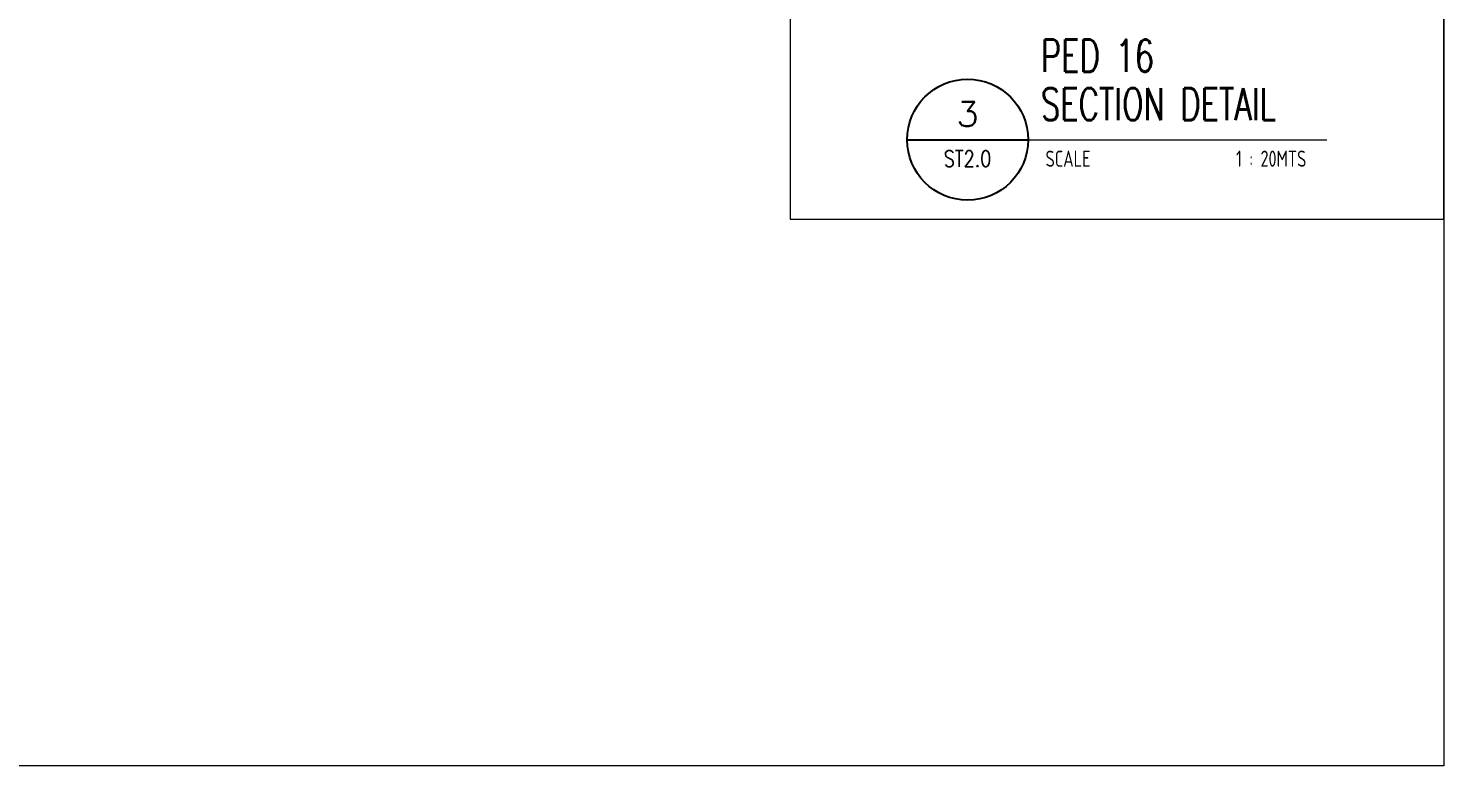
# Model space of a CAD drawing. Header units: millimetres. Extents: x 306431 to 569278, y -16030 to 119854.
# Drawn here: x 562260 to 569278, y -16030 to -12371 of the extents above; entities that cross this region are included whole.
import ezdxf
from ezdxf.enums import TextEntityAlignment as Align

# ---------------------------------------------------------------- set-up
doc = ezdxf.new("R2010")
doc.units = ezdxf.units.MM
doc.header["$MEASUREMENT"] = 0
doc.layers.add('A_LINE', color=1, linetype='Continuous', lineweight=9)
doc.layers.add('S-DETL-GRID', color=62, linetype='Continuous', lineweight=9, plot=False)
doc.layers.add('TARGET-MAIN', color=1, linetype='Continuous')
doc.styles.add('ARCHITEXT', font='architxt.shx', dxfattribs={"width": 0.85})
doc.styles.add('SIMPLEX', font='SIMPLEX.shx', dxfattribs={"width": 0.75, "height": 400})

# ---------------------------------------------------------------- blocks, each defined once
blk = doc.blocks.new('TARGET-DWGLABEL')
at = {"layer": 'TARGET-MAIN'}
blk.add_line((-7.5, 0), (7.5, 0), dxfattribs=at)
blk.add_circle((0, 0), 7.5, dxfattribs=at)
at = {"layer": 'TARGET-MAIN', "color": 2, "style": 'ARCHITEXT', "width": 0.85}
blk.add_text('SCALE', height=2, dxfattribs=at).set_placement((9.66, -2.36), align=Align.MIDDLE_LEFT)
at = {"layer": 'TARGET-MAIN', "color": 6, "style": 'ARCHITEXT', "width": 0.85}
blk.add_attdef('DRAWING_TITLE', text='', height=5, dxfattribs=at).set_placement((9.08, 4.41), align=Align.MIDDLE_LEFT)
at = {"layer": 'TARGET-MAIN', "color": 4, "style": 'ARCHITEXT', "width": 0.85}
blk.add_attdef('DWG_NO.', text='', height=3, dxfattribs=at).set_placement((0, 3.17), align=Align.MIDDLE_CENTER)
at = {"layer": 'TARGET-MAIN', "color": 3, "style": 'ARCHITEXT', "width": 0.85}
blk.add_attdef('SHT_NO.', text='', height=2, dxfattribs=at).set_placement((-0.02, -2.36), align=Align.MIDDLE_CENTER)
at = {"layer": 'TARGET-MAIN', "color": 2, "style": 'ARCHITEXT', "width": 0.85}
blk.add_attdef('SCALE', text='', height=2, dxfattribs=at).set_placement((69.6, -2.36), align=Align.MIDDLE_RIGHT)

msp = doc.modelspace()

# ---------------------------------------------------------------- linework, layer by layer
at = {"layer": 'A_LINE', "color": 1}
msp.add_line((566617.6, -12923.8, 0), (568699, -12923.8, 0), dxfattribs=at)
at = {"layer": 'S-DETL-GRID', "color": 252, "elevation": 0}
msp.add_lwpolyline([(549838.3, -2470), (569278.3, -2470), (569278.3, -16030), (549838.3, -16030)], close=True, dxfattribs=at)
at = {"layer": 'S-DETL-GRID', "elevation": 0}
msp.add_lwpolyline([(566038.3, -13318), (569278.3, -13318), (569278.3, -7894), (566038.3, -7894)], close=True, dxfattribs=at)

# ---------------------------------------------------------------- block references
at = {"layer": 'TARGET-MAIN', "color": 1}
ref = msp.add_blockref('TARGET-DWGLABEL', (566917.6, -12923.8, 0), dxfattribs=dict(at, xscale=40, yscale=40, zscale=40))
ref.add_attrib('DWG_NO.', '3', dxfattribs={"color": 4, "height": 120, "style": 'SIMPLEX', "width": 1.1}).set_placement((566917.6, -12796.8, 0), align=Align.MIDDLE_CENTER)
ref.add_attrib('SHT_NO.', 'ST2.0', dxfattribs={"color": 3, "height": 80, "style": 'SIMPLEX', "width": 0.8}).set_placement((566917, -13018, 0), align=Align.MIDDLE_CENTER)
ref.add_attrib('DRAWING_TITLE', 'PED 16', dxfattribs={"color": 5, "height": 160, "style": 'SIMPLEX', "width": 0.7}).set_placement((567280.7, -12507.5, 0), align=Align.MIDDLE_LEFT)
ref.add_attrib('DRAWING_TITLE', 'SECTION DETAIL', dxfattribs={"color": 5, "height": 160, "style": 'SIMPLEX', "width": 0.7}).set_placement((567280.7, -12747.5, 0), align=Align.MIDDLE_LEFT)
ref.add_attrib('SCALE', '1 : 20MTS', dxfattribs={"color": 2, "height": 80, "style": 'ARCHITEXT', "width": 0.85}).set_placement((568597.2, -13018, 0), align=Align.MIDDLE_RIGHT)

doc.saveas('drawing.dxf')
